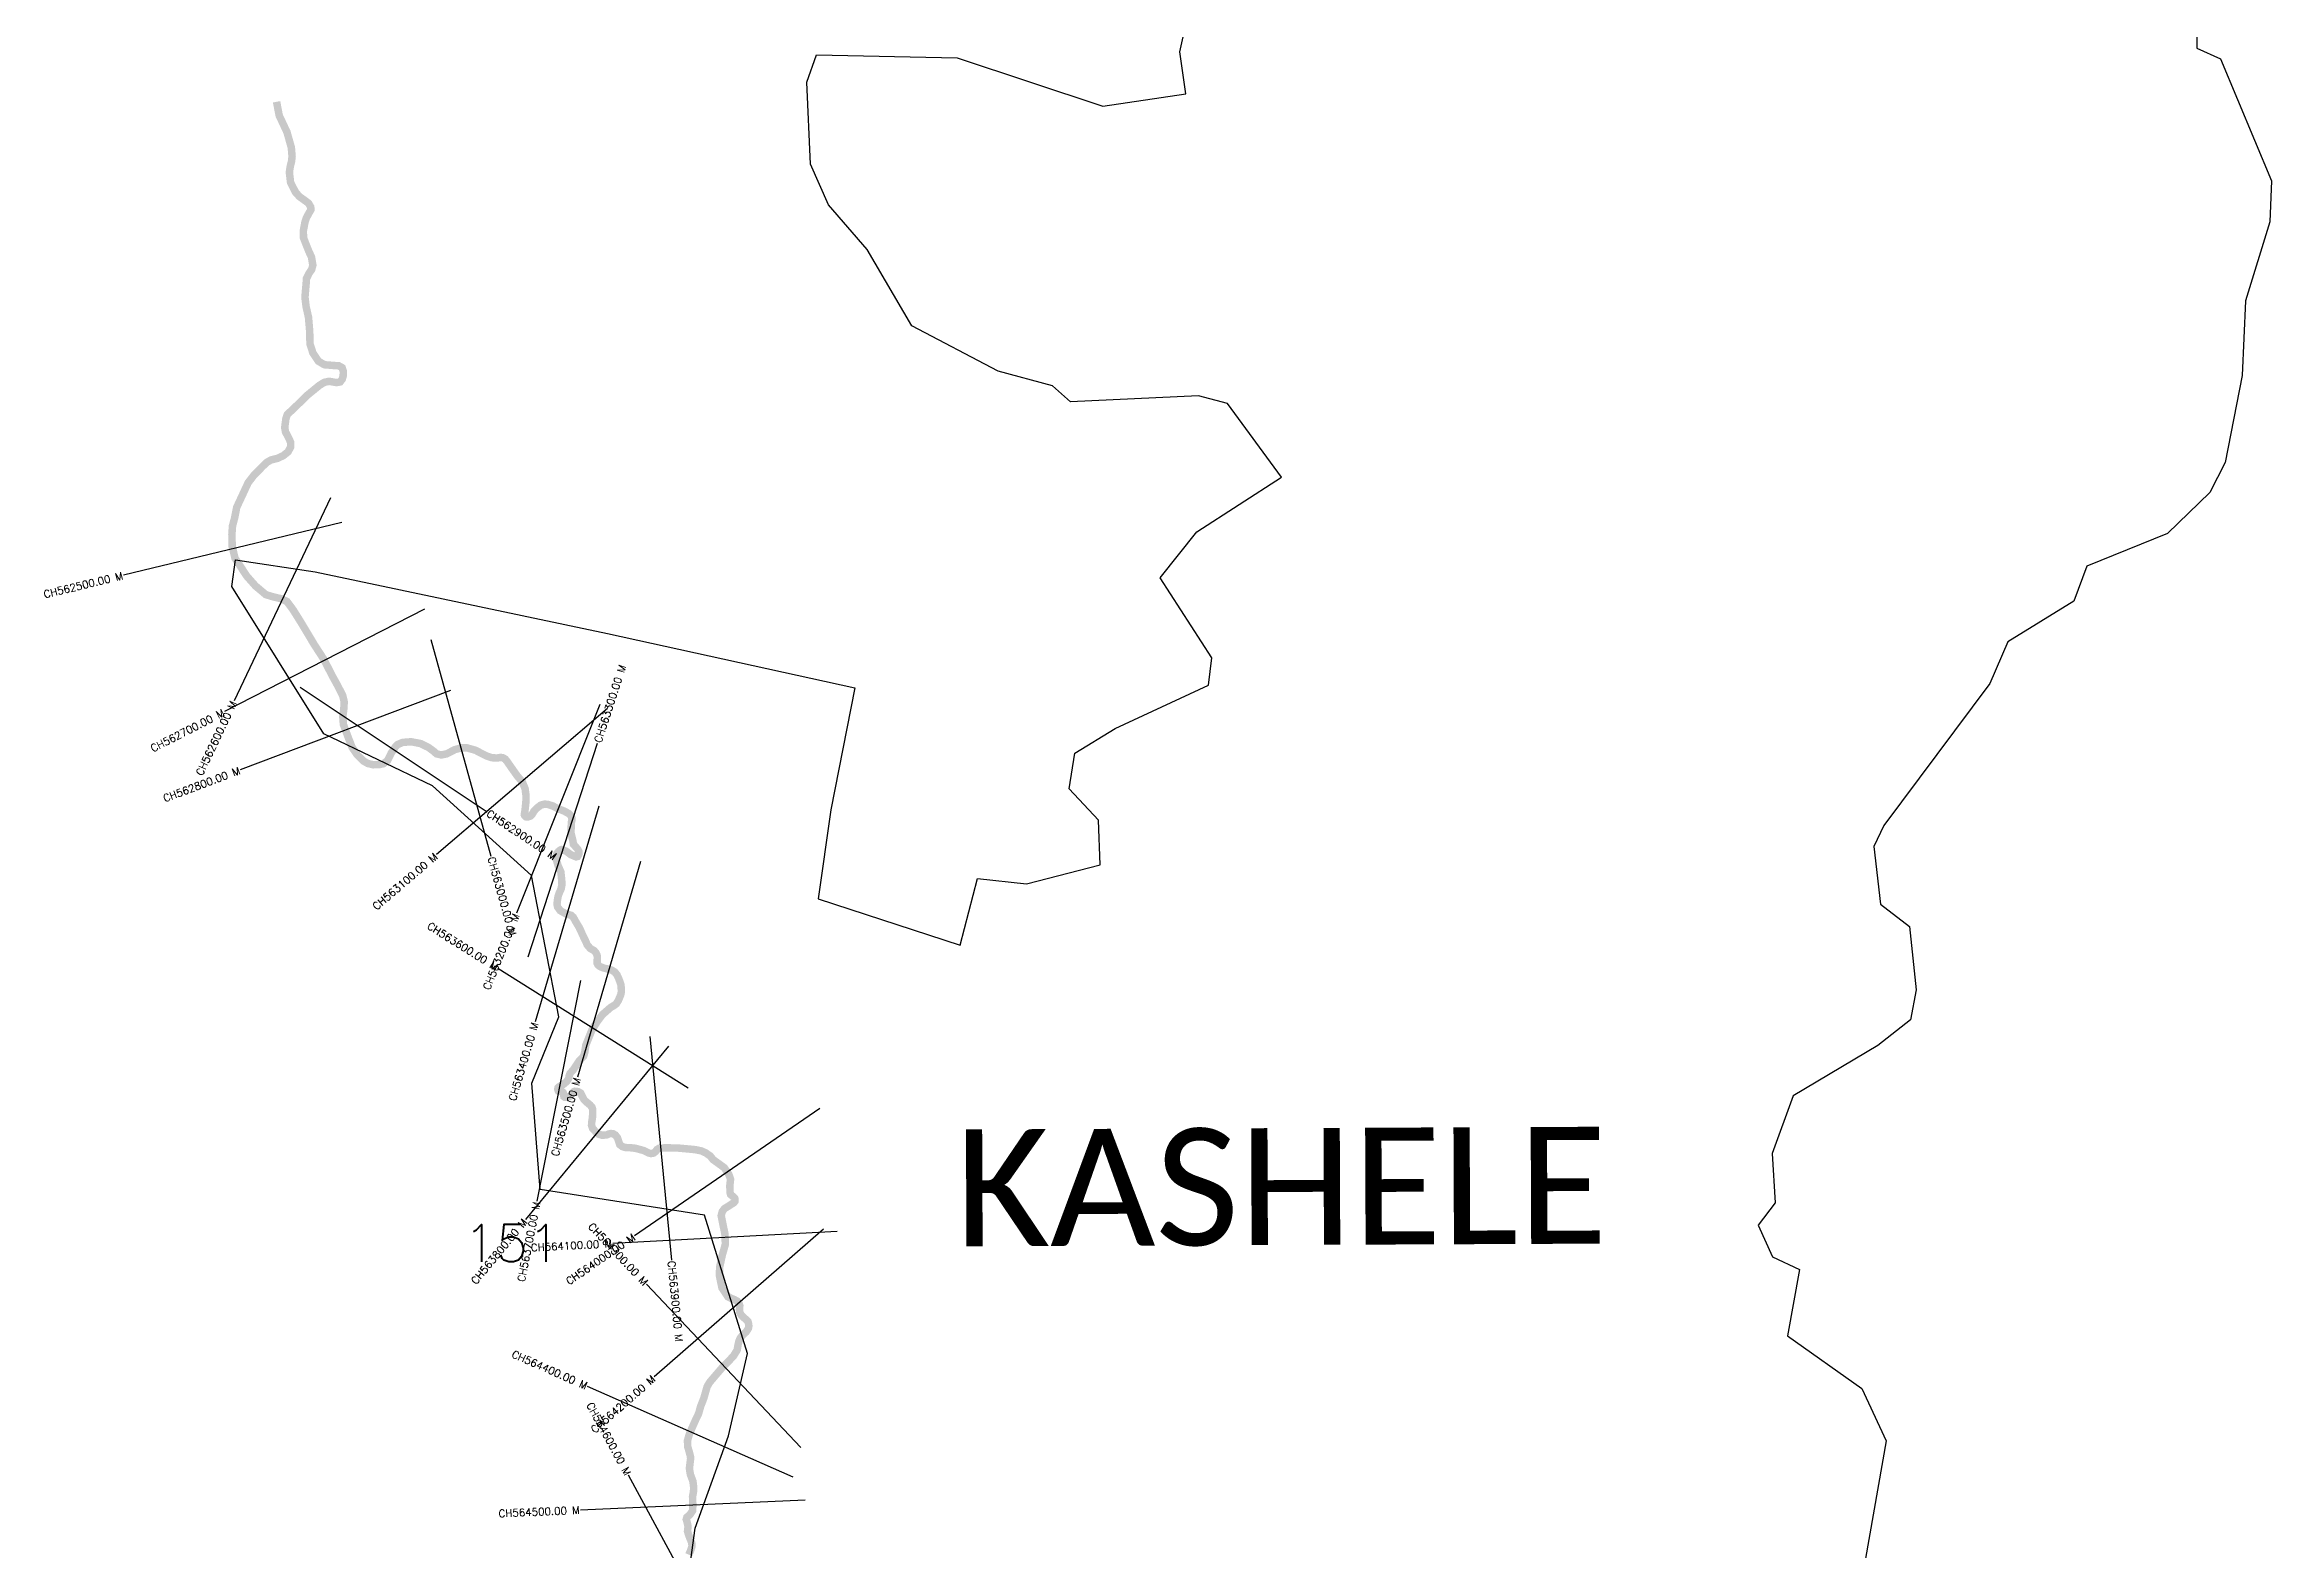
# Model space of a CAD drawing. Header units: metres. Extents: x 319160 to 322474, y 1846618 to 1853758.
# Drawn here: x 319160 to 322131, y 1849115 to 1851125 of the extents above; entities that cross this region are included whole.
import ezdxf
from ezdxf.enums import TextEntityAlignment as Align

# ---------------------------------------------------------------- set-up
doc = ezdxf.new("R2010")
doc.units = ezdxf.units.M
for name, color, linetype in [('CS', 134, 'Continuous'), ('CSMark', 6, 'Continuous'), ('UNPROTECTED', 10, 'Continuous'), ('VILLAGE NAME', 250, 'Continuous')]:
    doc.layers.add(name, color=color, linetype=linetype)
doc.styles.get("Standard").update_dxf_attribs({"font": 'simplex.shx'})

msp = doc.modelspace()

# ---------------------------------------------------------------- linework, layer by layer
at = {"color": 6, "flags": 128}
for points in [[(322030.9, 1851193.9), (322031.6, 1851119.8), (322063.2, 1851105.6), (322131.2, 1850943), (322129.1, 1850888), (322096.5, 1850782.6), (322091.9, 1850683.2), (322069.6, 1850567), (322049, 1850527), (321992.3, 1850472), (321884.6, 1850428.4), (321867.3, 1850381.7), (321779.4, 1850327.8), (321755.3, 1850272.2), (321613.8, 1850082.5), (321600.7, 1850054.4), (321609.6, 1849977.6), (321648.3, 1849947.8), (321657.3, 1849863.3), (321649.5, 1849823.2), (321606, 1849789.1), (321493, 1849721.9), (321465.1, 1849644.8), (321469, 1849579.1), (321446.3, 1849549.1), (321465.3, 1849507), (321501.5, 1849490), (321485.5, 1849401.6), (321584.4, 1849331.3), (321616.9, 1849261.6), (321577.9, 1849038.7)], [(320015.2, 1849053.8), (320027.9, 1849144.7), (320072.4, 1849268.3), (320097.5, 1849377.9), (320040.2, 1849562.7), (319820.9, 1849597), (319809.7, 1849738.9), (319845.7, 1849827.2), (319809.5, 1850015.7), (319677.2, 1850135.3), (319532.3, 1850204.7), (319409.3, 1850401.3), (319414.2, 1850437.1), (319520.5, 1850420.9), (319910.7, 1850338.7), (320241, 1850266.4), (320208.7, 1850103.6), (320191.7, 1849984.9), (320381.2, 1849923), (320404.5, 1850012), (320470, 1850004.6), (320568.3, 1850030.1), (320565.8, 1850089.6), (320526.9, 1850131.7), (320534.2, 1850179.1), (320588.1, 1850212.2), (320712.7, 1850269.7), (320717.2, 1850306.1), (320648.3, 1850413.1), (320697.3, 1850474.3), (320810.1, 1850547.2), (320738.2, 1850645.6), (320699.5, 1850655.8), (320528.7, 1850648.1), (320504.8, 1850669.2), (320432.2, 1850688.9), (320317, 1850749.5), (320257.3, 1850851.3), (320205.5, 1850910.9), (320181.5, 1850965.1), (320176.6, 1851074.6), (320189.8, 1851111.1), (320377.3, 1851107.1), (320571.7, 1851042.5), (320682.6, 1851058.9), (320674.4, 1851114.8), (320684.8, 1851160.8)]]:
    msp.add_lwpolyline(points, dxfattribs=at)
at = {"layer": 'CS'}
for p, q in [((319541.3, 1850519.8), (319412.6, 1850248.9)), ((319556.5, 1850487), (319265, 1850416.5)), ((319666.6, 1850371.1), (319399.5, 1850234.5)), ((319675, 1850330.6), (319755.3, 1850041.5)), ((319701.5, 1850262.6), (319420.8, 1850156.8)), ((319500.6, 1850267.2), (319750.2, 1850100.8)), ((319900.6, 1850244.2), (319789.5, 1849965.6)), ((319911, 1850238.5), (319682.7, 1850043.8)), ((319804.9, 1849907.1), (319897.3, 1850192.5)), ((319899.1, 1850108.3), (319814.3, 1849820.5)), ((319955, 1850034.5), (319870.9, 1849746.6)), ((320018.5, 1849732.2), (319764.4, 1849891.7)), ((319874.8, 1849875.5), (319816.6, 1849581.2)), ((319967.4, 1849801.2), (319996, 1849502.6)), ((319992.1, 1849788.3), (319801.3, 1849556.8)), ((320194.2, 1849705.1), (319947, 1849535)), ((320217.4, 1849540.7), (319917.8, 1849524.9)), ((320199, 1849543.9), (319973.1, 1849346.6)), ((320169, 1849252.4), (319962.9, 1849470.4)), ((320158.6, 1849213), (319884.1, 1849333.9)), ((320081.8, 1848951.7), (319938.9, 1849215.4)), ((320174.6, 1849182.1), (319874.8, 1849169.1))]:
    msp.add_line(p, q, dxfattribs=at)
at = {"layer": 'UNPROTECTED', "const_width": 10, "flags": 128}
msp.add_lwpolyline([(319469.2, 1851048.3), (319472.7, 1851030), (319483.1, 1851007.8), (319488.9, 1850987.3), (319489.9, 1850975.5), (319489.1, 1850968.3), (319487.5, 1850962.3), (319486.3, 1850954.2), (319487.9, 1850940.5), (319494.6, 1850927.5), (319499.7, 1850921.8), (319507.8, 1850916), (319511.8, 1850913), (319514.8, 1850907.9), (319514.9, 1850904), (319512.3, 1850899.6), (319509.1, 1850893.6), (319507.1, 1850887.7), (319504.9, 1850876), (319505.2, 1850866.6), (319512.2, 1850848.8), (319515.8, 1850841.2), (319517.6, 1850830.4), (319516.1, 1850824.6), (319512.4, 1850819.1), (319509.1, 1850812.4), (319508.7, 1850806.2), (319508.1, 1850799.5), (319507.1, 1850787.4), (319508.6, 1850774.9), (319511.8, 1850760.9), (319513.4, 1850742.2), (319513.8, 1850725.3), (319517.7, 1850713.1), (319525.1, 1850702.1), (319533.1, 1850697.4), (319544.5, 1850696.5), (319552.2, 1850696), (319556.7, 1850693.5), (319558.3, 1850688.7), (319558.1, 1850682.6), (319556.8, 1850678.1), (319554, 1850674.5), (319549.2, 1850673.6), (319539.2, 1850675.3), (319532.8, 1850673.9), (319526.1, 1850669.7), (319510.8, 1850657.2), (319490.3, 1850637.3), (319483.6, 1850631.2), (319481.7, 1850625.8), (319480.1, 1850613.6), (319481.1, 1850607.8), (319485.9, 1850598.7), (319488, 1850593.8), (319488, 1850587.6), (319484.4, 1850581.1), (319478, 1850576), (319470.4, 1850572.5), (319461.7, 1850570.3), (319456, 1850567), (319450, 1850561.2), (319438.5, 1850549.3), (319431.3, 1850540), (319416, 1850507.1), (319413.2, 1850492.8), (319410.4, 1850482.4), (319409.6, 1850470.8), (319410, 1850454.8), (319413.8, 1850439.1), (319429.6, 1850415.2), (319441.1, 1850402.2), (319454.9, 1850390.6), (319463.9, 1850387.9), (319475.4, 1850385.1), (319483.1, 1850381.4), (319491.2, 1850370.5), (319501.7, 1850353.7), (319519.4, 1850324.1), (319532.2, 1850304.4), (319543.6, 1850282.1), (319551, 1850268.7), (319557.5, 1850255.9), (319559.5, 1850247.4), (319558.9, 1850238), (319557.6, 1850227.7), (319558.4, 1850217.2), (319564.6, 1850200.7), (319569.9, 1850187), (319576.7, 1850176.9), (319585.3, 1850168.5), (319591, 1850165.3), (319598.2, 1850163.6), (319606.7, 1850163.9), (319612, 1850165.1), (319617.4, 1850169.3), (319622.2, 1850179.2), (319627.5, 1850187.2), (319630.6, 1850190.5), (319637.4, 1850193.4), (319648.8, 1850194.3), (319661.4, 1850191.9), (319671.9, 1850186.7), (319678.9, 1850181.6), (319682.6, 1850178.2), (319689, 1850176.7), (319696, 1850178.1), (319707.1, 1850183.8), (319716.3, 1850186.3), (319723.2, 1850186.2), (319734.7, 1850182.9), (319749.6, 1850175.2), (319756.6, 1850173), (319763.3, 1850172.6), (319768, 1850173.4), (319771.4, 1850172.9), (319774.4, 1850171.1), (319776.9, 1850167.9), (319782.8, 1850159.4), (319790.4, 1850148.7), (319797, 1850140.9), (319800.8, 1850131.9), (319802.1, 1850122.1), (319801.9, 1850113.9), (319800.8, 1850103.6), (319800.2, 1850099.4), (319799.8, 1850096.9), (319800.3, 1850095.7), (319802, 1850094.2), (319804.7, 1850094.1), (319807.9, 1850095.1), (319810.3, 1850097.6), (319812.9, 1850102), (319816.5, 1850105.7), (319821.7, 1850109.7), (319827, 1850111.1), (319831.4, 1850110.7), (319837.8, 1850108.6), (319844.5, 1850105.1), (319853.1, 1850101.7), (319859.1, 1850098.5), (319862, 1850095.8), (319863.2, 1850092.7), (319863.4, 1850089.8), (319862.6, 1850086.8), (319862, 1850072.8), (319864.7, 1850061.8), (319865.3, 1850057.6), (319871.2, 1850050.8), (319872.8, 1850047.7), (319872.8, 1850045.1), (319871.8, 1850042.8), (319870.8, 1850041.2), (319868.8, 1850040.7), (319868.8, 1850040.7), (319861.7, 1850043.7), (319855.4, 1850048.4), (319849.2, 1850050.4), (319847.5, 1850049.6), (319845.3, 1850047.8), (319843.3, 1850045.3), (319842.1, 1850041.5), (319842.9, 1850035.7), (319845.1, 1850028.2), (319848.5, 1850020.9), (319849.1, 1850015.5), (319849.7, 1850009.9), (319850, 1850003.8), (319849, 1849998.3), (319846.4, 1849992.4), (319844.9, 1849988.1), (319843.9, 1849982.2), (319843.4, 1849977.5), (319844.2, 1849973.8), (319847.8, 1849968.9), (319854.9, 1849964.9), (319862.2, 1849962.7), (319865.1, 1849960.2), (319868.3, 1849954.4), (319872.7, 1849947.1), (319875.1, 1849942.2), (319877.7, 1849936.2), (319881.4, 1849928.7), (319883.7, 1849923.3), (319887.9, 1849918.4), (319892.8, 1849915.6), (319895.2, 1849913), (319896.9, 1849909.6), (319897.3, 1849906.6), (319896.9, 1849901.6), (319897, 1849898.7), (319897.9, 1849896.7), (319900.7, 1849894.4), (319905.2, 1849892.5), (319911.8, 1849890.9), (319916.2, 1849889.6), (319920.4, 1849887.1), (319923.5, 1849883.2), (319925.6, 1849878.7), (319927.6, 1849873.4), (319928.8, 1849869.5), (319929.1, 1849864.9), (319929.3, 1849860.7), (319928.4, 1849856.4), (319925.3, 1849849.1), (319922.5, 1849844.6), (319919.4, 1849842.3), (319914.7, 1849839.5), (319904.2, 1849830.3), (319897.3, 1849821.2), (319889.9, 1849809.5), (319881.9, 1849789.5), (319880.4, 1849779.7), (319878.9, 1849774.5), (319873.1, 1849768.5), (319865.1, 1849756.4), (319860.9, 1849751.8), (319859.7, 1849748.9), (319859.4, 1849746.1), (319858.3, 1849743.8), (319856.3, 1849740.8), (319850.7, 1849736.2), (319848.2, 1849735.1), (319846.1, 1849733.9), (319844.8, 1849732.5), (319844.5, 1849731.1), (319844.6, 1849729.8), (319845.2, 1849728.4), (319846.8, 1849728.1), (319849, 1849727.8), (319851.5, 1849726.3), (319852.3, 1849724.2), (319852.6, 1849720.8), (319853.9, 1849719.8), (319856.8, 1849719.8), (319860.6, 1849721.2), (319863.5, 1849724.7), (319865.8, 1849727.4), (319867.3, 1849727.9), (319871.6, 1849727.4), (319874.9, 1849725.5), (319877.2, 1849720.9), (319879.4, 1849716.7), (319881.4, 1849714.7), (319887.4, 1849709.7), (319890, 1849706.8), (319891, 1849703.7), (319891, 1849698.6), (319890.8, 1849693.3), (319889.8, 1849687), (319889.5, 1849682.3), (319890.8, 1849678.4), (319895, 1849673.9), (319899.1, 1849670.5), (319903.7, 1849669.2), (319909.5, 1849669.6), (319912.8, 1849671), (319915.4, 1849671.5), (319918, 1849671.3), (319921.2, 1849669.6), (319924.1, 1849665.8), (319927.1, 1849656.7), (319930.6, 1849654.1), (319934.8, 1849652.8), (319940.9, 1849652.6), (319948, 1849651.8), (319959.1, 1849648.8), (319966.1, 1849645.4), (319968.8, 1849644.8), (319972.3, 1849645.4), (319975, 1849647.5), (319976.8, 1849650.1), (319979.3, 1849651.7), (319986.8, 1849652.4), (320004.1, 1849652.2), (320017.4, 1849651), (320027.8, 1849650), (320036, 1849648.3), (320041.8, 1849645.7), (320047.9, 1849641.5), (320051.7, 1849636.7), (320066.6, 1849625.9), (320072.7, 1849617), (320075, 1849610.3), (320074, 1849601.9), (320074.4, 1849592.6), (320074.9, 1849590.4), (320075.7, 1849589.6), (320077.2, 1849588.4), (320079.6, 1849586.4), (320080.7, 1849585), (320081, 1849582.8), (320080.8, 1849581), (320079.5, 1849579.3), (320076.9, 1849577.6), (320072, 1849574.4), (320067.1, 1849571.5), (320066.3, 1849570.5), (320064, 1849567.5), (320062.5, 1849562), (320064.6, 1849551.4), (320067.4, 1849538), (320068.1, 1849523.8), (320064, 1849509.4), (320060.5, 1849493.4), (320060.1, 1849482.1), (320063.5, 1849465.7), (320071.3, 1849453.8), (320075.7, 1849451.6), (320079.7, 1849450.1), (320083.8, 1849447.9), (320086.2, 1849445), (320087.3, 1849441.6), (320087, 1849436.8), (320087.1, 1849433.5), (320089.1, 1849429.4), (320091.2, 1849427.1), (320095.5, 1849423.4), (320098.1, 1849420.8), (320098.9, 1849418.5), (320099.4, 1849414.9), (320098.8, 1849411.5), (320095.7, 1849406.6), (320092, 1849403.5), (320088.1, 1849398.7), (320086.2, 1849394.5), (320085, 1849389.5), (320083.9, 1849382.7), (320079.1, 1849374.9), (320071.8, 1849367), (320065.2, 1849360.7), (320047.1, 1849339.5), (320043.7, 1849333.6), (320039.3, 1849318.2), (320035.1, 1849307.4), (320032.4, 1849297.8), (320027.6, 1849287.7), (320020.1, 1849270.6), (320017.5, 1849261.6), (320017.9, 1849253.4), (320020, 1849246.3), (320021.6, 1849240.1), (320021.7, 1849237.7), (320020.1, 1849224.6), (320021.4, 1849216.5), (320024.8, 1849207.5), (320025.8, 1849199.5), (320025.6, 1849193.9), (320024.3, 1849186.9), (320024.5, 1849180.4), (320024.7, 1849175.4), (320024.3, 1849168.2), (320020.9, 1849163), (320016.7, 1849159.4), (320015.9, 1849156.5), (320017.1, 1849152.6), (320018.3, 1849147.1), (320017.6, 1849140.8), (320019.1, 1849135.6), (320021.3, 1849130), (320023.2, 1849125.5), (320023.6, 1849120.7), (320021.9, 1849115.4), (320019.3, 1849109.5)], dxfattribs=at)

# ---------------------------------------------------------------- texts
at = {"insert": (319719, 1849550.1), "char_height": 50, "attachment_point": 1}
msp.add_mtext_dynamic_manual_height_columns('\\pxt1;151', width=70.183, gutter_width=1, heights=[0], dxfattribs=at)
at = {"layer": 'CSMark'}
for s, rotation, p in [('CH562500.00 M', 13.6064, (319264, 1850416.2)), ('CH562600.00 M', 64.5846, (319412.1, 1850248)), ('CH562700.00 M', 27.0937, (319398.6, 1850234)), ('CH562800.00 M', 20.6624, (319419.9, 1850156.4)), ('CH563100.00 M', 40.4602, (319681.9, 1850043.1)), ('CH563600.00 M', 327.8771, (319763.6, 1849892.3)), ('CH563200.00 M', 68.2664, (319789.1, 1849964.6)), ('CH563400.00 M', 73.5957, (319814.1, 1849819.5)), ('CH563500.00 M', 73.7227, (319870.6, 1849745.6)), ('CH563700.00 M', 78.8309, (319816.4, 1849580.2)), ('CH563800.00 M', 50.5145, (319800.7, 1849556)), ('CH564100.00 M', 3.0153, (319916.8, 1849524.8)), ('CH564000.00 M', 34.5278, (319946.2, 1849534.5)), ('CH564300.00 M', 313.384, (319962.2, 1849471.1)), ('CH564400.00 M', 336.2356, (319883.2, 1849334.3)), ('CH564200.00 M', 41.1403, (319972.4, 1849345.9)), ('CH564600.00 M', 298.467, (319938.4, 1849216.3)), ('CH564500.00 M', 2.4851, (319873.8, 1849169.1))]:
    msp.add_text(s, height=10, rotation=rotation, dxfattribs=at).set_placement(p, align=Align.MIDDLE_RIGHT)
for s, rotation, p in [('CH563300.00 M', 72.0593, (319897.6, 1850193.5)), ('CH562900.00 M', 326.2955, (319751, 1850100.2)), ('CH563000.00 M', 285.5185, (319755.6, 1850040.5)), ('CH563900.00 M', 275.471, (319996.1, 1849501.6))]:
    msp.add_text(s, height=10, rotation=rotation, dxfattribs=at).set_placement(p, align=Align.MIDDLE_LEFT)
at = {"layer": 'VILLAGE NAME', "insert": (320374.4, 1849676.9), "char_height": 155.989, "attachment_point": 1, "rotation": 0.2435}
msp.add_mtext_dynamic_manual_height_columns('{\\fCalibri|b0|i0|c0|p34;KASHELE}', width=1337.277, gutter_width=779.9, heights=[0], dxfattribs=at)

doc.saveas('drawing.dxf')
